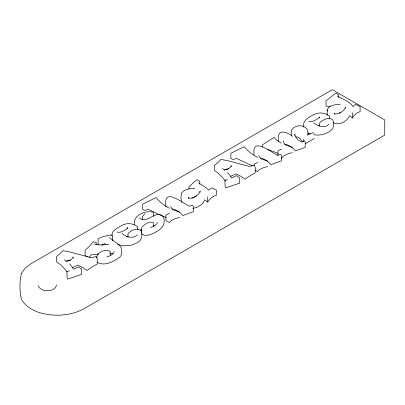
<?xml version="1.0" encoding="UTF-8"?>
<svg xmlns="http://www.w3.org/2000/svg" width="405" height="405" viewBox="0 0 405 405"><rect width="100%" height="100%" fill="white"/><g stroke="black" fill="none" stroke-linecap="round" stroke-linejoin="round"><path stroke-width="0.61" d="M327.159 111.157C327.382 105.082 335.659 104.525 340.296 104.338M56.594 284.948C54.943 292.567 40.723 292.607 38.1 285.586M137.209 234.773L137.133 235.123C132.906 239.218 125.823 236.905 121.996 233.396M328.911 124.097L328.835 124.446C324.602 128.537 317.52 126.228 313.698 122.72M144.858 213.759L142.671 216.447L142.651 219.961M114.043 251.404L113.699 252.968C111.896 254.76 109.451 256.547 106.885 256.8M157.56 222.644C156.168 225.094 153.287 226.866 150.625 227.554M333.204 122.669C339.193 125.99 347.186 121.358 349.642 115.663L352.482 118.032C353.914 114.974 356.724 112.393 360.085 111.724L360.085 106.434L355.762 104.414L353.727 105.634L353.069 106.667C349.409 101.341 343.015 99.103 337.557 96.349L337.552 95.899M89.171 257.6L91.009 254.826L98.83 254.016M192.815 208.418L196.916 207.355L201.123 204.788L203.472 202.465L204.626 199.776L207.73 202.065C209.628 198.906 212.721 196.131 216.366 195.261L216.366 189.97L211.921 187.885L209.355 189.353L208.747 190.228L206.165 187.692L198.733 182.999M281.343 158.173C283.783 154.761 288.385 153.723 292.243 152.639M66.096 261.579L68.232 260.339L70.607 260.132M224.147 170.328L226.284 169.088L228.658 168.88M192.005 198.308L196.41 195.904M305.34 143.638L314.356 138.449M101.776 245.233L104.809 243.526L105.568 244.326M339.162 113.203L340.808 112.357M230.283 176.514L235.862 173.912L240.57 176.104L245.207 179.202L248.483 176.737L255.266 172.768L255.266 167.478L254.122 165.119L251.576 166.045L248.751 166.298L227.691 160.674L220.958 159.423L217.971 162.506L214.569 165.235L214.569 170.525L218.462 173.441L222.578 177.491L225.458 181.096M72.232 267.761L77.811 265.164L82.519 267.356L87.156 270.454L90.431 267.988L97.215 264.014L97.215 258.729L96.071 256.365L93.525 257.291L90.7 257.55L69.635 251.925L62.907 250.675L59.92 253.758L56.518 256.486L56.518 261.772L60.411 264.693L64.527 268.738L67.048 271.892M318.689 125.889L319.803 125.418M126.436 236.798L128.101 236.095M307.577 134.85L312.225 132.896L314.356 133.159M295.817 137.001C298.86 136.131 301.102 139.771 302.586 141.912M281.637 149.131L278.959 150.113L277.987 150.878L277.987 155.581M267.806 166.465C264.217 167.574 259.787 168.323 257.519 171.634L255.049 170.186M179.643 217.363C176.053 218.472 171.624 219.221 169.356 222.537L165.898 220.507L165.898 215.217L166.885 214.397L169.639 213.435M257.798 162.537L255.049 163.493L254.062 164.319L254.062 165.493M140.267 230.146L141.735 229.792M227.458 179.643L225.018 180.185L225.018 185.475L225.666 187.905L239.714 183.106L239.714 177.815L236.525 175.648L231.655 178.018L229.827 175.168L227.488 172.525M69.407 270.894L66.967 271.436L66.967 276.721L67.615 279.151L81.663 274.352L81.663 269.067L78.474 266.9L73.604 269.269L71.776 266.414L69.437 263.776M108.722 244.357C103.938 244.807 98.82 245.546 94.173 244.023M194.795 188.376C190.269 188.548 184.867 188.912 181.789 192.714C180.792 195.706 180.584 199.513 181.951 202.424M284.72 144.134C288.876 144.793 292.866 147.557 295.377 150.933L305.233 147.364L305.233 142.079L304.368 140.915L301.821 141.755C298.12 140.93 295.453 137.827 294.769 134.156L294.769 135.331M109.861 253.257L111.739 253.236L112.661 253.97M330.217 106.474L325.995 106.161L325.995 100.87L335.811 93.115L338.398 94.578L338.398 97.514M313.926 134.789C320.031 135.791 326.445 134.212 331.219 130.218C334.434 127.934 333.558 123.236 332.824 119.951C329.093 116.443 322.78 119.789 319.742 122.821L319.616 126.021M260.653 158.011C264.607 158.907 268.485 161.337 270.864 164.663L281.445 160.815L281.445 155.525L280.488 154.381L277.587 155.287C271.158 152.417 251.181 135.721 254.153 154.988M172.489 208.909C176.443 209.805 180.321 212.235 182.701 215.561L193.281 211.714L193.281 206.428L192.324 205.279L189.429 206.191C182.265 202.925 162.314 186.143 166.121 206.955M153.196 225.342L154.335 225.58M267.994 149.516L278.129 153.353M292.243 147.354L285.581 145.071L284.214 143.537L283.176 140.884M267.806 161.175L261.053 158.856L259.539 157.165L258.8 155.434M179.643 212.073L172.889 209.755L171.376 208.064L170.637 206.332M310.291 134.004L307.527 132.916M117.44 244.296C123.424 246.392 130.4 246.367 136.029 243.238C141.502 241.441 143.056 235.639 141.122 230.627C137.391 227.119 131.078 230.47 128.041 233.498L127.914 237.284M166.298 217.541L158.542 214.341L148.539 209.405L144.934 210.372L142.727 209.456L142.727 204.166L156.117 197.524C159.636 202.125 164.384 205.634 169.487 208.302M252.234 165.807L236.702 158.507L233.098 159.474L230.89 158.552L230.89 153.267L244.276 146.625C247.799 151.227 252.548 154.73 257.651 157.403M281.267 143.173L276.387 140.008L274.19 137.391L262.627 144.696L262.627 147.045M87.227 256.735L85.111 255.494L85.111 250.209L90.158 245.668L93.069 241.856L96.203 242.342L96.203 244.691M292.506 136.379C285.196 130.618 276.372 128.987 278.544 141.785M97.154 262.268C104.667 266.718 113.749 261.508 119.951 256.962C122.543 254.623 121.49 250.594 121.196 247.582C118.518 242.99 113.01 241.253 109.502 237.472M139.452 217.966C147.309 224.972 156.214 208.216 163.539 217.126C166.045 224.481 161.554 229.053 155.571 232.212C151.551 234.196 145.694 237.32 141.674 233.781M98.957 244.767L98.086 243.891L98.086 238.606L103.518 236.474L110.899 234.859L112.458 235.948L112.458 240.646M308.964 121.252L309.207 121.52C312.792 122.224 316.543 119.738 319.175 117.496L319.272 116.863L319.272 118.037M117.263 231.928L117.506 232.202C121.09 232.9 124.846 230.415 127.474 228.172L127.575 227.539L127.575 228.714M222.36 168.515C224.613 171.7 229.635 168.774 231.159 166.202L231.179 165.62L231.179 166.794M64.309 259.767C66.562 262.951 71.584 260.025 73.108 257.453L73.128 256.871L73.128 258.046M352.482 112.747L352.482 118.032M345.576 108.196L345.576 107.021C344.154 111.35 338.98 114.139 334.601 113.977L334.226 113.046L334.226 114.22M329.498 119.029L329.498 116.093C325.195 112.828 319.368 111.886 314.442 114.367C309.476 116.827 302.089 120.255 303.72 127.114M327.159 109.851L327.159 115.273M307.825 135.235C310.594 122.173 288.036 122.983 291.509 135.741M303.78 139.269L303.78 141.618M207.73 196.774L207.73 202.065M200.126 192.269L200.126 191.094C198.744 195.564 193.256 198.496 188.781 198.253L188.371 197.306L188.371 198.48M199.741 184.179L199.741 181.237L196.84 179.668L188.958 186.67L188.958 189.019M153.525 226.694L153.394 222.902L152.7 222.244C148.524 221.408 144.129 224.431 141.669 227.61L141.669 232.313M153.343 216.3L153.343 212.777L152.822 212.22C145.719 209.866 132.389 215.693 134.409 224.78M137.796 229.711L137.796 226.77C133.493 223.504 127.666 222.563 122.74 225.043C118.478 227.433 111.421 230.02 112.023 236.029M110.357 255.793L110.079 251.429C105.867 248.554 96.674 252.194 96.775 257.636M21.511 273.233C19.425 281.723 19.425 290.942 21.511 299.432C25.11 306.084 31.904 309.881 38.774 312.417C53.399 316.821 69.842 316.204 83.496 309.02L384.75 135.088L384.75 119.966L332.358 89.718L31.099 263.645L25.211 268.075L21.511 273.233"/></g></svg>
